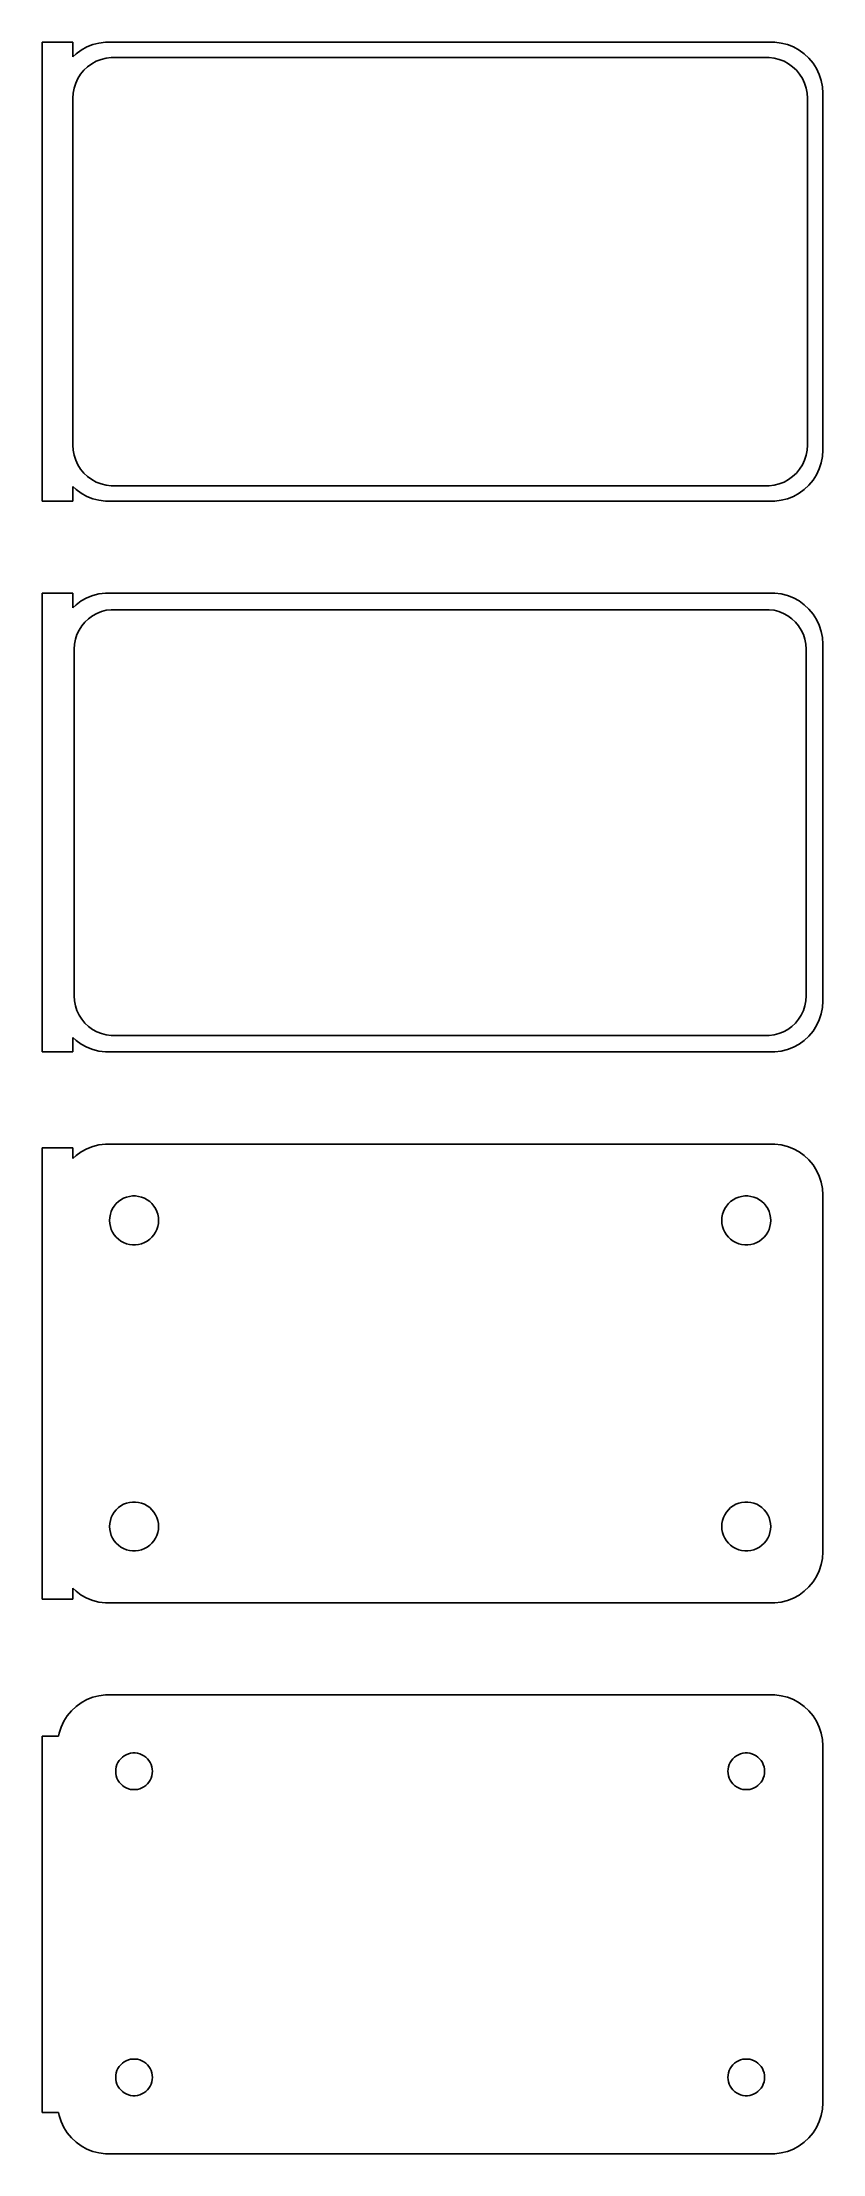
# Model space of a CAD drawing. Header units: metres. Extents: x -39 to 38, y 140 to 346.
import ezdxf

# ---------------------------------------------------------------- set-up
doc = ezdxf.new("R2010")
doc.units = ezdxf.units.M

msp = doc.modelspace()

# ---------------------------------------------------------------- linework, layer by layer
for p, q in [((-36, 346.49), (-39, 346.49)), ((-39, 346.49), (-39, 301.51)), ((-36, 345.059), (-36, 346.49)), ((-35.1791, 345.722), (-35.6871, 345.353)), ((-34.6289, 346.024), (-35.1791, 345.722)), ((-34.0451, 346.255), (-34.6289, 346.024)), ((-33.4369, 346.411), (-34.0451, 346.255)), ((-32.8139, 346.49), (-33.4369, 346.411)), ((32.8139, 346.49), (-32.8139, 346.49)), ((33.4369, 346.411), (32.8139, 346.49)), ((34.0451, 346.255), (33.4369, 346.411)), ((34.6289, 346.024), (34.0451, 346.255)), ((35.1791, 345.722), (34.6289, 346.024)), ((35.6871, 345.353), (35.1791, 345.722)), ((-35.6871, 345.353), (-36, 345.059)), ((-35.2361, 343.351), (-34.9159, 343.738)), ((-34.9159, 343.738), (-34.5497, 344.082)), ((-34.5497, 344.082), (-34.1433, 344.377)), ((-34.1433, 344.377), (-33.7031, 344.619)), ((-33.7031, 344.619), (-33.2361, 344.804)), ((-33.2361, 344.804), (-32.7495, 344.929)), ((-32.7495, 344.929), (-32.2512, 344.992)), ((-32.2512, 344.992), (32.2512, 344.992)), ((32.2512, 344.992), (32.7495, 344.929)), ((32.7495, 344.929), (33.2361, 344.804)), ((33.2361, 344.804), (33.7031, 344.619)), ((33.7031, 344.619), (34.1433, 344.377)), ((34.1433, 344.377), (34.5497, 344.082)), ((34.5497, 344.082), (34.9159, 343.738)), ((34.9159, 343.738), (35.2361, 343.351)), ((36.1448, 344.923), (35.6871, 345.353)), ((36.5451, 344.439), (36.1448, 344.923)), ((36.8815, 343.909), (36.5451, 344.439)), ((37.1489, 343.341), (36.8815, 343.909)), ((-35.9685, 341.501), (-35.8743, 341.995)), ((-35.8743, 341.995), (-35.7191, 342.472)), ((-35.7191, 342.472), (-35.5052, 342.927)), ((-35.5052, 342.927), (-35.2361, 343.351)), ((35.2361, 343.351), (35.5052, 342.927)), ((35.5052, 342.927), (35.7191, 342.472)), ((35.7191, 342.472), (35.8743, 341.995)), ((35.8743, 341.995), (35.9685, 341.501)), ((37.3429, 342.743), (37.1489, 343.341)), ((37.4606, 342.127), (37.3429, 342.743)), ((37.5, 341.5), (37.4606, 342.127)), ((-36, 341), (-35.9685, 341.501)), ((-36, 307), (-36, 341)), ((35.9685, 341.501), (36, 341)), ((36, 341), (36, 307)), ((37.5, 306.5), (37.5, 341.5)), ((-35.9685, 306.499), (-36, 307)), ((-35.8743, 306.005), (-35.9685, 306.499)), ((35.9685, 306.499), (35.8743, 306.005)), ((36, 307), (35.9685, 306.499)), ((37.4606, 305.873), (37.5, 306.5)), ((-35.7191, 305.528), (-35.8743, 306.005)), ((-35.5052, 305.073), (-35.7191, 305.528)), ((-35.2361, 304.649), (-35.5052, 305.073)), ((-34.9159, 304.262), (-35.2361, 304.649)), ((-34.5497, 303.918), (-34.9159, 304.262)), ((34.9159, 304.262), (34.5497, 303.918)), ((35.2361, 304.649), (34.9159, 304.262)), ((35.5052, 305.073), (35.2361, 304.649)), ((35.7191, 305.528), (35.5052, 305.073)), ((35.8743, 306.005), (35.7191, 305.528)), ((36.8815, 304.091), (37.1489, 304.659)), ((37.1489, 304.659), (37.3429, 305.257)), ((37.3429, 305.257), (37.4606, 305.873)), ((-36, 302.941), (-35.6871, 302.647)), ((-36, 301.51), (-36, 302.941)), ((-35.6871, 302.647), (-35.1791, 302.278)), ((-35.1791, 302.278), (-34.6289, 301.976)), ((-34.1433, 303.623), (-34.5497, 303.918)), ((-33.7031, 303.381), (-34.1433, 303.623)), ((-33.2361, 303.196), (-33.7031, 303.381)), ((-32.7495, 303.071), (-33.2361, 303.196)), ((-32.2512, 303.008), (-32.7495, 303.071)), ((32.2512, 303.008), (-32.2512, 303.008)), ((32.7495, 303.071), (32.2512, 303.008)), ((33.2361, 303.196), (32.7495, 303.071)), ((33.7031, 303.381), (33.2361, 303.196)), ((34.1433, 303.623), (33.7031, 303.381)), ((34.5497, 303.918), (34.1433, 303.623)), ((34.6289, 301.976), (35.1791, 302.278)), ((35.1791, 302.278), (35.6871, 302.647)), ((35.6871, 302.647), (36.1448, 303.077)), ((36.1448, 303.077), (36.5451, 303.561)), ((36.5451, 303.561), (36.8815, 304.091)), ((-39, 301.51), (-36, 301.51)), ((-34.6289, 301.976), (-34.0451, 301.745)), ((-34.0451, 301.745), (-33.4369, 301.589)), ((-33.4369, 301.589), (-32.8139, 301.51)), ((-32.8139, 301.51), (32.8139, 301.51)), ((32.8139, 301.51), (33.4369, 301.589)), ((33.4369, 301.589), (34.0451, 301.745)), ((34.0451, 301.745), (34.6289, 301.976)), ((-36, 292.49), (-39, 292.49)), ((-39, 292.49), (-39, 247.51)), ((-36, 291.059), (-36, 292.49)), ((-34.6289, 292.024), (-35.1791, 291.722)), ((-34.0451, 292.255), (-34.6289, 292.024)), ((-33.4369, 292.411), (-34.0451, 292.255)), ((-32.8139, 292.49), (-33.4369, 292.411)), ((32.8139, 292.49), (-32.8139, 292.49)), ((33.4369, 292.411), (32.8139, 292.49)), ((34.0451, 292.255), (33.4369, 292.411)), ((34.6289, 292.024), (34.0451, 292.255)), ((35.1791, 291.722), (34.6289, 292.024)), ((-35.6871, 291.353), (-36, 291.059)), ((-35.1791, 291.722), (-35.6871, 291.353)), ((-34.823, 289.651), (-34.4685, 289.984)), ((-34.4685, 289.984), (-34.0751, 290.27)), ((-34.0751, 290.27), (-33.6489, 290.504)), ((-33.6489, 290.504), (-33.1967, 290.683)), ((-33.1967, 290.683), (-32.7256, 290.804)), ((-32.7256, 290.804), (-32.2432, 290.865)), ((-32.2432, 290.865), (32.2432, 290.865)), ((32.2432, 290.865), (32.7256, 290.804)), ((32.7256, 290.804), (33.1967, 290.683)), ((33.1967, 290.683), (33.6489, 290.504)), ((33.6489, 290.504), (34.0751, 290.27)), ((34.0751, 290.27), (34.4685, 289.984)), ((34.4685, 289.984), (34.823, 289.651)), ((35.6871, 291.353), (35.1791, 291.722)), ((36.1448, 290.923), (35.6871, 291.353)), ((36.5451, 290.439), (36.1448, 290.923)), ((36.8815, 289.909), (36.5451, 290.439)), ((37.1489, 289.341), (36.8815, 289.909)), ((-35.8421, 287.485), (-35.751, 287.963)), ((-35.751, 287.963), (-35.6007, 288.426)), ((-35.6007, 288.426), (-35.3936, 288.866)), ((-35.3936, 288.866), (-35.133, 289.276)), ((-35.133, 289.276), (-34.823, 289.651)), ((34.823, 289.651), (35.133, 289.276)), ((35.133, 289.276), (35.3936, 288.866)), ((35.3936, 288.866), (35.6007, 288.426)), ((35.6007, 288.426), (35.751, 287.963)), ((35.751, 287.963), (35.8421, 287.485)), ((37.3429, 288.743), (37.1489, 289.341)), ((37.4606, 288.127), (37.3429, 288.743)), ((37.5, 287.5), (37.4606, 288.127)), ((-35.8726, 287), (-35.8421, 287.485)), ((-35.8726, 253), (-35.8726, 287)), ((35.8421, 287.485), (35.8726, 287)), ((35.8726, 287), (35.8726, 253)), ((37.5, 252.5), (37.5, 287.5)), ((-35.8421, 252.515), (-35.8726, 253)), ((35.8726, 253), (35.8421, 252.515)), ((-35.751, 252.037), (-35.8421, 252.515)), ((-35.6007, 251.574), (-35.751, 252.037)), ((-35.3936, 251.134), (-35.6007, 251.574)), ((-35.133, 250.724), (-35.3936, 251.134)), ((-34.823, 250.349), (-35.133, 250.724)), ((35.133, 250.724), (34.823, 250.349)), ((35.3936, 251.134), (35.133, 250.724)), ((35.6007, 251.574), (35.3936, 251.134)), ((35.751, 252.037), (35.6007, 251.574)), ((35.8421, 252.515), (35.751, 252.037)), ((36.8815, 250.091), (37.1489, 250.659)), ((37.1489, 250.659), (37.3429, 251.257)), ((37.3429, 251.257), (37.4606, 251.873)), ((37.4606, 251.873), (37.5, 252.5)), ((-36, 248.941), (-35.6871, 248.647)), ((-36, 247.51), (-36, 248.941)), ((-35.6871, 248.647), (-35.1791, 248.278)), ((-34.4685, 250.016), (-34.823, 250.349)), ((-34.0751, 249.73), (-34.4685, 250.016)), ((-33.6489, 249.496), (-34.0751, 249.73)), ((-33.1967, 249.317), (-33.6489, 249.496)), ((-32.7256, 249.196), (-33.1967, 249.317)), ((-32.2432, 249.135), (-32.7256, 249.196)), ((32.2432, 249.135), (-32.2432, 249.135)), ((32.7256, 249.196), (32.2432, 249.135)), ((33.1967, 249.317), (32.7256, 249.196)), ((33.6489, 249.496), (33.1967, 249.317)), ((34.0751, 249.73), (33.6489, 249.496)), ((34.4685, 250.016), (34.0751, 249.73)), ((34.823, 250.349), (34.4685, 250.016)), ((35.1791, 248.278), (35.6871, 248.647)), ((35.6871, 248.647), (36.1448, 249.077)), ((36.1448, 249.077), (36.5451, 249.561)), ((36.5451, 249.561), (36.8815, 250.091)), ((-39, 247.51), (-36, 247.51)), ((-35.1791, 248.278), (-34.6289, 247.976)), ((-34.6289, 247.976), (-34.0451, 247.745)), ((-34.0451, 247.745), (-33.4369, 247.589)), ((-33.4369, 247.589), (-32.8139, 247.51)), ((-32.8139, 247.51), (32.8139, 247.51)), ((32.8139, 247.51), (33.4369, 247.589)), ((33.4369, 247.589), (34.0451, 247.745)), ((34.0451, 247.745), (34.6289, 247.976)), ((34.6289, 247.976), (35.1791, 248.278)), ((-36, 238.115), (-39, 238.115)), ((-39, 238.115), (-39, 193.885)), ((-36, 237.059), (-36, 238.115)), ((-34.0451, 238.255), (-34.6289, 238.024)), ((-33.4369, 238.411), (-34.0451, 238.255)), ((-32.8139, 238.49), (-33.4369, 238.411)), ((32.8139, 238.49), (-32.8139, 238.49)), ((33.4369, 238.411), (32.8139, 238.49)), ((34.0451, 238.255), (33.4369, 238.411)), ((34.6289, 238.024), (34.0451, 238.255)), ((-35.6871, 237.353), (-36, 237.059)), ((-35.1791, 237.722), (-35.6871, 237.353)), ((-34.6289, 238.024), (-35.1791, 237.722)), ((35.1791, 237.722), (34.6289, 238.024)), ((35.6871, 237.353), (35.1791, 237.722)), ((36.1448, 236.923), (35.6871, 237.353)), ((36.5451, 236.439), (36.1448, 236.923)), ((36.8815, 235.909), (36.5451, 236.439)), ((37.1489, 235.341), (36.8815, 235.909)), ((37.3429, 234.743), (37.1489, 235.341)), ((37.4606, 234.127), (37.3429, 234.743)), ((37.5, 233.5), (37.4606, 234.127)), ((-32.3246, 231.597), (-32.2315, 231.883)), ((-32.2315, 231.883), (-32.1031, 232.156)), ((-32.1031, 232.156), (-31.9416, 232.411)), ((-31.9416, 232.411), (-31.7495, 232.643)), ((-31.7495, 232.643), (-31.5298, 232.849)), ((-31.5298, 232.849), (-31.286, 233.026)), ((-31.286, 233.026), (-31.0219, 233.172)), ((-31.0219, 233.172), (-30.7416, 233.283)), ((-30.7416, 233.283), (-30.4497, 233.357)), ((-30.4497, 233.357), (-30.1507, 233.395)), ((-30.1507, 233.395), (-29.8493, 233.395)), ((-29.8493, 233.395), (-29.5503, 233.357)), ((-29.5503, 233.357), (-29.2583, 233.283)), ((-29.2583, 233.283), (-28.9781, 233.172)), ((-28.9781, 233.172), (-28.714, 233.026)), ((-28.714, 233.026), (-28.4702, 232.849)), ((-28.4702, 232.849), (-28.2505, 232.643)), ((-28.2505, 232.643), (-28.0583, 232.411)), ((-28.0583, 232.411), (-27.8969, 232.156)), ((-27.8969, 232.156), (-27.7685, 231.883)), ((-27.7685, 231.883), (-27.6754, 231.597)), ((27.6754, 231.597), (27.7685, 231.883)), ((27.7685, 231.883), (27.8969, 232.156)), ((27.8969, 232.156), (28.0583, 232.411)), ((28.0583, 232.411), (28.2505, 232.643)), ((28.2505, 232.643), (28.4702, 232.849)), ((28.4702, 232.849), (28.714, 233.026)), ((28.714, 233.026), (28.9781, 233.172)), ((28.9781, 233.172), (29.2583, 233.283)), ((29.2583, 233.283), (29.5503, 233.357)), ((29.5503, 233.357), (29.8493, 233.395)), ((29.8493, 233.395), (30.1507, 233.395)), ((30.1507, 233.395), (30.4497, 233.357)), ((30.4497, 233.357), (30.7416, 233.283)), ((30.7416, 233.283), (31.0219, 233.172)), ((31.0219, 233.172), (31.286, 233.026)), ((31.286, 233.026), (31.5298, 232.849)), ((31.5298, 232.849), (31.7495, 232.643)), ((31.7495, 232.643), (31.9416, 232.411)), ((31.9416, 232.411), (32.1031, 232.156)), ((32.1031, 232.156), (32.2315, 231.883)), ((32.2315, 231.883), (32.3246, 231.597)), ((37.5, 198.5), (37.5, 233.5)), ((-32.4, 231), (-32.3811, 231.301)), ((-32.3811, 230.699), (-32.4, 231)), ((-32.3811, 231.301), (-32.3246, 231.597)), ((-32.3246, 230.403), (-32.3811, 230.699)), ((-32.2315, 230.117), (-32.3246, 230.403)), ((-32.1031, 229.844), (-32.2315, 230.117)), ((-31.9416, 229.589), (-32.1031, 229.844)), ((-27.8969, 229.844), (-28.0583, 229.589)), ((-27.7685, 230.117), (-27.8969, 229.844)), ((-27.6754, 230.403), (-27.7685, 230.117)), ((-27.6754, 231.597), (-27.6189, 231.301)), ((-27.6189, 230.699), (-27.6754, 230.403)), ((-27.6189, 231.301), (-27.6, 231)), ((-27.6, 231), (-27.6189, 230.699)), ((27.6, 231), (27.6189, 231.301)), ((27.6189, 230.699), (27.6, 231)), ((27.6189, 231.301), (27.6754, 231.597)), ((27.6754, 230.403), (27.6189, 230.699)), ((27.7685, 230.117), (27.6754, 230.403)), ((27.8969, 229.844), (27.7685, 230.117)), ((28.0583, 229.589), (27.8969, 229.844)), ((32.1031, 229.844), (31.9416, 229.589)), ((32.2315, 230.117), (32.1031, 229.844)), ((32.3246, 230.403), (32.2315, 230.117)), ((32.3246, 231.597), (32.3811, 231.301)), ((32.3811, 230.699), (32.3246, 230.403)), ((32.3811, 231.301), (32.4, 231)), ((32.4, 231), (32.3811, 230.699)), ((-31.7495, 229.357), (-31.9416, 229.589)), ((-31.5298, 229.151), (-31.7495, 229.357)), ((-31.286, 228.974), (-31.5298, 229.151)), ((-31.0219, 228.828), (-31.286, 228.974)), ((-30.7416, 228.717), (-31.0219, 228.828)), ((-30.4497, 228.643), (-30.7416, 228.717)), ((-30.1507, 228.605), (-30.4497, 228.643)), ((-29.8493, 228.605), (-30.1507, 228.605)), ((-29.5503, 228.643), (-29.8493, 228.605)), ((-29.2583, 228.717), (-29.5503, 228.643)), ((-28.9781, 228.828), (-29.2583, 228.717)), ((-28.714, 228.974), (-28.9781, 228.828)), ((-28.4702, 229.151), (-28.714, 228.974)), ((-28.2505, 229.357), (-28.4702, 229.151)), ((-28.0583, 229.589), (-28.2505, 229.357)), ((28.2505, 229.357), (28.0583, 229.589)), ((28.4702, 229.151), (28.2505, 229.357)), ((28.714, 228.974), (28.4702, 229.151)), ((28.9781, 228.828), (28.714, 228.974)), ((29.2583, 228.717), (28.9781, 228.828)), ((29.5503, 228.643), (29.2583, 228.717)), ((29.8493, 228.605), (29.5503, 228.643)), ((30.1507, 228.605), (29.8493, 228.605)), ((30.4497, 228.643), (30.1507, 228.605)), ((30.7416, 228.717), (30.4497, 228.643)), ((31.0219, 228.828), (30.7416, 228.717)), ((31.286, 228.974), (31.0219, 228.828)), ((31.5298, 229.151), (31.286, 228.974)), ((31.7495, 229.357), (31.5298, 229.151)), ((31.9416, 229.589), (31.7495, 229.357)), ((-31.7495, 202.643), (-31.5298, 202.849)), ((-31.5298, 202.849), (-31.286, 203.026)), ((-31.286, 203.026), (-31.0219, 203.172)), ((-31.0219, 203.172), (-30.7416, 203.283)), ((-30.7416, 203.283), (-30.4497, 203.357)), ((-30.4497, 203.357), (-30.1507, 203.395)), ((-30.1507, 203.395), (-29.8493, 203.395)), ((-29.8493, 203.395), (-29.5503, 203.357)), ((-29.5503, 203.357), (-29.2583, 203.283)), ((-29.2583, 203.283), (-28.9781, 203.172)), ((-28.9781, 203.172), (-28.714, 203.026)), ((-28.714, 203.026), (-28.4702, 202.849)), ((-28.4702, 202.849), (-28.2505, 202.643)), ((28.2505, 202.643), (28.4702, 202.849)), ((28.4702, 202.849), (28.714, 203.026)), ((28.714, 203.026), (28.9781, 203.172)), ((28.9781, 203.172), (29.2583, 203.283)), ((29.2583, 203.283), (29.5503, 203.357)), ((29.5503, 203.357), (29.8493, 203.395)), ((29.8493, 203.395), (30.1507, 203.395)), ((30.1507, 203.395), (30.4497, 203.357)), ((30.4497, 203.357), (30.7416, 203.283)), ((30.7416, 203.283), (31.0219, 203.172)), ((31.0219, 203.172), (31.286, 203.026)), ((31.286, 203.026), (31.5298, 202.849)), ((31.5298, 202.849), (31.7495, 202.643)), ((-32.4, 201), (-32.3811, 201.301)), ((-32.3811, 200.699), (-32.4, 201)), ((-32.3811, 201.301), (-32.3246, 201.597)), ((-32.3246, 201.597), (-32.2315, 201.883)), ((-32.2315, 201.883), (-32.1031, 202.156)), ((-32.1031, 202.156), (-31.9416, 202.411)), ((-31.9416, 202.411), (-31.7495, 202.643)), ((-28.2505, 202.643), (-28.0583, 202.411)), ((-28.0583, 202.411), (-27.8969, 202.156)), ((-27.8969, 202.156), (-27.7685, 201.883)), ((-27.7685, 201.883), (-27.6754, 201.597)), ((-27.6754, 201.597), (-27.6189, 201.301)), ((-27.6189, 201.301), (-27.6, 201)), ((-27.6, 201), (-27.6189, 200.699)), ((27.6, 201), (27.6189, 201.301)), ((27.6189, 200.699), (27.6, 201)), ((27.6189, 201.301), (27.6754, 201.597)), ((27.6754, 201.597), (27.7685, 201.883)), ((27.7685, 201.883), (27.8969, 202.156)), ((27.8969, 202.156), (28.0583, 202.411)), ((28.0583, 202.411), (28.2505, 202.643)), ((31.7495, 202.643), (31.9416, 202.411)), ((31.9416, 202.411), (32.1031, 202.156)), ((32.1031, 202.156), (32.2315, 201.883)), ((32.2315, 201.883), (32.3246, 201.597)), ((32.3246, 201.597), (32.3811, 201.301)), ((32.3811, 201.301), (32.4, 201)), ((32.4, 201), (32.3811, 200.699)), ((-32.3246, 200.403), (-32.3811, 200.699)), ((-32.2315, 200.117), (-32.3246, 200.403)), ((-32.1031, 199.844), (-32.2315, 200.117)), ((-31.9416, 199.589), (-32.1031, 199.844)), ((-31.7495, 199.357), (-31.9416, 199.589)), ((-31.5298, 199.151), (-31.7495, 199.357)), ((-31.286, 198.974), (-31.5298, 199.151)), ((-31.0219, 198.828), (-31.286, 198.974)), ((-30.7416, 198.717), (-31.0219, 198.828)), ((-30.4497, 198.643), (-30.7416, 198.717)), ((-29.2583, 198.717), (-29.5503, 198.643)), ((-28.9781, 198.828), (-29.2583, 198.717)), ((-28.714, 198.974), (-28.9781, 198.828)), ((-28.4702, 199.151), (-28.714, 198.974)), ((-28.2505, 199.357), (-28.4702, 199.151)), ((-28.0583, 199.589), (-28.2505, 199.357)), ((-27.8969, 199.844), (-28.0583, 199.589)), ((-27.7685, 200.117), (-27.8969, 199.844)), ((-27.6754, 200.403), (-27.7685, 200.117)), ((-27.6189, 200.699), (-27.6754, 200.403)), ((27.6754, 200.403), (27.6189, 200.699)), ((27.7685, 200.117), (27.6754, 200.403)), ((27.8969, 199.844), (27.7685, 200.117)), ((28.0583, 199.589), (27.8969, 199.844)), ((28.2505, 199.357), (28.0583, 199.589)), ((28.4702, 199.151), (28.2505, 199.357)), ((28.714, 198.974), (28.4702, 199.151)), ((28.9781, 198.828), (28.714, 198.974)), ((29.2583, 198.717), (28.9781, 198.828)), ((29.5503, 198.643), (29.2583, 198.717)), ((30.7416, 198.717), (30.4497, 198.643)), ((31.0219, 198.828), (30.7416, 198.717)), ((31.286, 198.974), (31.0219, 198.828)), ((31.5298, 199.151), (31.286, 198.974)), ((31.7495, 199.357), (31.5298, 199.151)), ((31.9416, 199.589), (31.7495, 199.357)), ((32.1031, 199.844), (31.9416, 199.589)), ((32.2315, 200.117), (32.1031, 199.844)), ((32.3246, 200.403), (32.2315, 200.117)), ((32.3811, 200.699), (32.3246, 200.403)), ((-30.1507, 198.605), (-30.4497, 198.643)), ((-29.8493, 198.605), (-30.1507, 198.605)), ((-29.5503, 198.643), (-29.8493, 198.605)), ((29.8493, 198.605), (29.5503, 198.643)), ((30.1507, 198.605), (29.8493, 198.605)), ((30.4497, 198.643), (30.1507, 198.605)), ((36.8815, 196.091), (37.1489, 196.659)), ((37.1489, 196.659), (37.3429, 197.257)), ((37.3429, 197.257), (37.4606, 197.873)), ((37.4606, 197.873), (37.5, 198.5)), ((-36, 193.885), (-36, 194.941)), ((-36, 194.941), (-35.6871, 194.647)), ((-35.6871, 194.647), (-35.1791, 194.278)), ((35.1791, 194.278), (35.6871, 194.647)), ((35.6871, 194.647), (36.1448, 195.077)), ((36.1448, 195.077), (36.5451, 195.561)), ((36.5451, 195.561), (36.8815, 196.091)), ((-39, 193.885), (-36, 193.885)), ((-35.1791, 194.278), (-34.6289, 193.976)), ((-34.6289, 193.976), (-34.0451, 193.745)), ((-34.0451, 193.745), (-33.4369, 193.589)), ((-33.4369, 193.589), (-32.8139, 193.51)), ((-32.8139, 193.51), (32.8139, 193.51)), ((32.8139, 193.51), (33.4369, 193.589)), ((33.4369, 193.589), (34.0451, 193.745)), ((34.0451, 193.745), (34.6289, 193.976)), ((34.6289, 193.976), (35.1791, 194.278)), ((-34.0451, 184.255), (-34.6289, 184.024)), ((-33.4369, 184.411), (-34.0451, 184.255)), ((-32.8139, 184.49), (-33.4369, 184.411)), ((32.8139, 184.49), (-32.8139, 184.49)), ((33.4369, 184.411), (32.8139, 184.49)), ((34.0451, 184.255), (33.4369, 184.411)), ((34.6289, 184.024), (34.0451, 184.255)), ((-36.5451, 182.439), (-36.8815, 181.909)), ((-36.1448, 182.923), (-36.5451, 182.439)), ((-35.6871, 183.353), (-36.1448, 182.923)), ((-35.1791, 183.722), (-35.6871, 183.353)), ((-34.6289, 184.024), (-35.1791, 183.722)), ((35.1791, 183.722), (34.6289, 184.024)), ((35.6871, 183.353), (35.1791, 183.722)), ((36.1448, 182.923), (35.6871, 183.353)), ((36.5451, 182.439), (36.1448, 182.923)), ((36.8815, 181.909), (36.5451, 182.439)), ((-37.4, 180.444), (-39, 180.444)), ((-39, 180.444), (-39, 143.556)), ((-37.3429, 180.743), (-37.4, 180.444)), ((-37.1489, 181.341), (-37.3429, 180.743)), ((-36.8815, 181.909), (-37.1489, 181.341)), ((37.1489, 181.341), (36.8815, 181.909)), ((37.3429, 180.743), (37.1489, 181.341)), ((37.4606, 180.127), (37.3429, 180.743)), ((37.5, 179.5), (37.4606, 180.127)), ((-31.5773, 177.867), (-31.4562, 178.058)), ((-31.4562, 178.058), (-31.3121, 178.232)), ((-31.3121, 178.232), (-31.1474, 178.387)), ((-31.1474, 178.387), (-30.9645, 178.52)), ((-30.9645, 178.52), (-30.7664, 178.629)), ((-30.7664, 178.629), (-30.5562, 178.712)), ((-30.5562, 178.712), (-30.3373, 178.768)), ((-30.3373, 178.768), (-30.113, 178.796)), ((-30.113, 178.796), (-29.887, 178.796)), ((-29.887, 178.796), (-29.6627, 178.768)), ((-29.6627, 178.768), (-29.4438, 178.712)), ((-29.4438, 178.712), (-29.2336, 178.629)), ((-29.2336, 178.629), (-29.0355, 178.52)), ((-29.0355, 178.52), (-28.8526, 178.387)), ((-28.8526, 178.387), (-28.6879, 178.232)), ((-28.6879, 178.232), (-28.5438, 178.058)), ((-28.5438, 178.058), (-28.4226, 177.867)), ((28.4226, 177.867), (28.5438, 178.058)), ((28.5438, 178.058), (28.6879, 178.232)), ((28.6879, 178.232), (28.8526, 178.387)), ((28.8526, 178.387), (29.0355, 178.52)), ((29.0355, 178.52), (29.2336, 178.629)), ((29.2336, 178.629), (29.4438, 178.712)), ((29.4438, 178.712), (29.6627, 178.768)), ((29.6627, 178.768), (29.887, 178.796)), ((29.887, 178.796), (30.113, 178.796)), ((30.113, 178.796), (30.3373, 178.768)), ((30.3373, 178.768), (30.5562, 178.712)), ((30.5562, 178.712), (30.7664, 178.629)), ((30.7664, 178.629), (30.9645, 178.52)), ((30.9645, 178.52), (31.1474, 178.387)), ((31.1474, 178.387), (31.3121, 178.232)), ((31.3121, 178.232), (31.4562, 178.058)), ((31.4562, 178.058), (31.5773, 177.867)), ((37.5, 144.5), (37.5, 179.5)), ((-31.8, 177), (-31.7858, 177.226)), ((-31.7858, 176.774), (-31.8, 177)), ((-31.7858, 177.226), (-31.7434, 177.448)), ((-31.7434, 176.552), (-31.7858, 176.774)), ((-31.7434, 177.448), (-31.6736, 177.663)), ((-31.6736, 176.337), (-31.7434, 176.552)), ((-31.6736, 177.663), (-31.5773, 177.867)), ((-31.5773, 176.133), (-31.6736, 176.337)), ((-31.4562, 175.942), (-31.5773, 176.133)), ((-31.3121, 175.768), (-31.4562, 175.942)), ((-28.5438, 175.942), (-28.6879, 175.768)), ((-28.4226, 176.133), (-28.5438, 175.942)), ((-28.4226, 177.867), (-28.3264, 177.663)), ((-28.3264, 176.337), (-28.4226, 176.133)), ((-28.3264, 177.663), (-28.2565, 177.448)), ((-28.2565, 176.552), (-28.3264, 176.337)), ((-28.2565, 177.448), (-28.2142, 177.226)), ((-28.2142, 176.774), (-28.2565, 176.552)), ((-28.2142, 177.226), (-28.2, 177)), ((-28.2, 177), (-28.2142, 176.774)), ((28.2, 177), (28.2142, 177.226)), ((28.2142, 176.774), (28.2, 177)), ((28.2142, 177.226), (28.2565, 177.448)), ((28.2565, 176.552), (28.2142, 176.774)), ((28.2565, 177.448), (28.3264, 177.663)), ((28.3264, 176.337), (28.2565, 176.552)), ((28.3264, 177.663), (28.4226, 177.867)), ((28.4226, 176.133), (28.3264, 176.337)), ((28.5438, 175.942), (28.4226, 176.133)), ((28.6879, 175.768), (28.5438, 175.942)), ((31.4562, 175.942), (31.3121, 175.768)), ((31.5773, 176.133), (31.4562, 175.942)), ((31.5773, 177.867), (31.6736, 177.663)), ((31.6736, 176.337), (31.5773, 176.133)), ((31.6736, 177.663), (31.7434, 177.448)), ((31.7434, 176.552), (31.6736, 176.337)), ((31.7434, 177.448), (31.7858, 177.226)), ((31.7858, 176.774), (31.7434, 176.552)), ((31.7858, 177.226), (31.8, 177)), ((31.8, 177), (31.7858, 176.774)), ((-31.1474, 175.613), (-31.3121, 175.768)), ((-30.9645, 175.48), (-31.1474, 175.613)), ((-30.7664, 175.371), (-30.9645, 175.48)), ((-30.5562, 175.288), (-30.7664, 175.371)), ((-30.3373, 175.232), (-30.5562, 175.288)), ((-30.113, 175.204), (-30.3373, 175.232)), ((-29.887, 175.204), (-30.113, 175.204)), ((-29.6627, 175.232), (-29.887, 175.204)), ((-29.4438, 175.288), (-29.6627, 175.232)), ((-29.2336, 175.371), (-29.4438, 175.288)), ((-29.0355, 175.48), (-29.2336, 175.371)), ((-28.8526, 175.613), (-29.0355, 175.48)), ((-28.6879, 175.768), (-28.8526, 175.613)), ((28.8526, 175.613), (28.6879, 175.768)), ((29.0355, 175.48), (28.8526, 175.613)), ((29.2336, 175.371), (29.0355, 175.48)), ((29.4438, 175.288), (29.2336, 175.371)), ((29.6627, 175.232), (29.4438, 175.288)), ((29.887, 175.204), (29.6627, 175.232)), ((30.113, 175.204), (29.887, 175.204)), ((30.3373, 175.232), (30.113, 175.204)), ((30.5562, 175.288), (30.3373, 175.232)), ((30.7664, 175.371), (30.5562, 175.288)), ((30.9645, 175.48), (30.7664, 175.371)), ((31.1474, 175.613), (30.9645, 175.48)), ((31.3121, 175.768), (31.1474, 175.613)), ((-31.8, 147), (-31.7858, 147.226)), ((-31.7858, 146.774), (-31.8, 147)), ((-31.7858, 147.226), (-31.7434, 147.448)), ((-31.7434, 147.448), (-31.6736, 147.663)), ((-31.6736, 147.663), (-31.5773, 147.867)), ((-31.5773, 147.867), (-31.4562, 148.058)), ((-31.4562, 148.058), (-31.3121, 148.232)), ((-31.3121, 148.232), (-31.1474, 148.387)), ((-31.1474, 148.387), (-30.9645, 148.52)), ((-30.9645, 148.52), (-30.7664, 148.629)), ((-30.7664, 148.629), (-30.5562, 148.712)), ((-30.5562, 148.712), (-30.3373, 148.768)), ((-30.3373, 148.768), (-30.113, 148.796)), ((-30.113, 148.796), (-29.887, 148.796)), ((-29.887, 148.796), (-29.6627, 148.768)), ((-29.6627, 148.768), (-29.4438, 148.712)), ((-29.4438, 148.712), (-29.2336, 148.629)), ((-29.2336, 148.629), (-29.0355, 148.52)), ((-29.0355, 148.52), (-28.8526, 148.387)), ((-28.8526, 148.387), (-28.6879, 148.232)), ((-28.6879, 148.232), (-28.5438, 148.058)), ((-28.5438, 148.058), (-28.4226, 147.867)), ((-28.4226, 147.867), (-28.3264, 147.663)), ((-28.3264, 147.663), (-28.2565, 147.448)), ((-28.2565, 147.448), (-28.2142, 147.226)), ((-28.2142, 147.226), (-28.2, 147)), ((-28.2, 147), (-28.2142, 146.774)), ((28.2, 147), (28.2142, 147.226)), ((28.2142, 146.774), (28.2, 147)), ((28.2142, 147.226), (28.2565, 147.448)), ((28.2565, 147.448), (28.3264, 147.663)), ((28.3264, 147.663), (28.4226, 147.867)), ((28.4226, 147.867), (28.5438, 148.058)), ((28.5438, 148.058), (28.6879, 148.232)), ((28.6879, 148.232), (28.8526, 148.387)), ((28.8526, 148.387), (29.0355, 148.52)), ((29.0355, 148.52), (29.2336, 148.629)), ((29.2336, 148.629), (29.4438, 148.712)), ((29.4438, 148.712), (29.6627, 148.768)), ((29.6627, 148.768), (29.887, 148.796)), ((29.887, 148.796), (30.113, 148.796)), ((30.113, 148.796), (30.3373, 148.768)), ((30.3373, 148.768), (30.5562, 148.712)), ((30.5562, 148.712), (30.7664, 148.629)), ((30.7664, 148.629), (30.9645, 148.52)), ((30.9645, 148.52), (31.1474, 148.387)), ((31.1474, 148.387), (31.3121, 148.232)), ((31.3121, 148.232), (31.4562, 148.058)), ((31.4562, 148.058), (31.5773, 147.867)), ((31.5773, 147.867), (31.6736, 147.663)), ((31.6736, 147.663), (31.7434, 147.448)), ((31.7434, 147.448), (31.7858, 147.226)), ((31.7858, 147.226), (31.8, 147)), ((31.8, 147), (31.7858, 146.774)), ((-31.7434, 146.552), (-31.7858, 146.774)), ((-31.6736, 146.337), (-31.7434, 146.552)), ((-31.5773, 146.133), (-31.6736, 146.337)), ((-31.4562, 145.942), (-31.5773, 146.133)), ((-31.3121, 145.768), (-31.4562, 145.942)), ((-31.1474, 145.613), (-31.3121, 145.768)), ((-30.9645, 145.48), (-31.1474, 145.613)), ((-30.7664, 145.371), (-30.9645, 145.48)), ((-30.5562, 145.288), (-30.7664, 145.371)), ((-30.3373, 145.232), (-30.5562, 145.288)), ((-30.113, 145.204), (-30.3373, 145.232)), ((-29.887, 145.204), (-30.113, 145.204)), ((-29.6627, 145.232), (-29.887, 145.204)), ((-29.4438, 145.288), (-29.6627, 145.232)), ((-29.2336, 145.371), (-29.4438, 145.288)), ((-29.0355, 145.48), (-29.2336, 145.371)), ((-28.8526, 145.613), (-29.0355, 145.48)), ((-28.6879, 145.768), (-28.8526, 145.613)), ((-28.5438, 145.942), (-28.6879, 145.768)), ((-28.4226, 146.133), (-28.5438, 145.942)), ((-28.3264, 146.337), (-28.4226, 146.133)), ((-28.2565, 146.552), (-28.3264, 146.337)), ((-28.2142, 146.774), (-28.2565, 146.552)), ((28.2565, 146.552), (28.2142, 146.774)), ((28.3264, 146.337), (28.2565, 146.552)), ((28.4226, 146.133), (28.3264, 146.337)), ((28.5438, 145.942), (28.4226, 146.133)), ((28.6879, 145.768), (28.5438, 145.942)), ((28.8526, 145.613), (28.6879, 145.768)), ((29.0355, 145.48), (28.8526, 145.613)), ((29.2336, 145.371), (29.0355, 145.48)), ((29.4438, 145.288), (29.2336, 145.371)), ((29.6627, 145.232), (29.4438, 145.288)), ((29.887, 145.204), (29.6627, 145.232)), ((30.113, 145.204), (29.887, 145.204)), ((30.3373, 145.232), (30.113, 145.204)), ((30.5562, 145.288), (30.3373, 145.232)), ((30.7664, 145.371), (30.5562, 145.288)), ((30.9645, 145.48), (30.7664, 145.371)), ((31.1474, 145.613), (30.9645, 145.48)), ((31.3121, 145.768), (31.1474, 145.613)), ((31.4562, 145.942), (31.3121, 145.768)), ((31.5773, 146.133), (31.4562, 145.942)), ((31.6736, 146.337), (31.5773, 146.133)), ((31.7434, 146.552), (31.6736, 146.337)), ((31.7858, 146.774), (31.7434, 146.552)), ((-39, 143.556), (-37.4, 143.556)), ((-37.4, 143.556), (-37.3429, 143.257)), ((-37.3429, 143.257), (-37.1489, 142.659)), ((37.1489, 142.659), (37.3429, 143.257)), ((37.3429, 143.257), (37.4606, 143.873)), ((37.4606, 143.873), (37.5, 144.5)), ((-37.1489, 142.659), (-36.8815, 142.091)), ((-36.8815, 142.091), (-36.5451, 141.561)), ((-36.5451, 141.561), (-36.1448, 141.077)), ((-36.1448, 141.077), (-35.6871, 140.647)), ((35.6871, 140.647), (36.1448, 141.077)), ((36.1448, 141.077), (36.5451, 141.561)), ((36.5451, 141.561), (36.8815, 142.091)), ((36.8815, 142.091), (37.1489, 142.659)), ((-35.6871, 140.647), (-35.1791, 140.278)), ((-35.1791, 140.278), (-34.6289, 139.976)), ((-34.6289, 139.976), (-34.0451, 139.745)), ((-34.0451, 139.745), (-33.4369, 139.589)), ((-33.4369, 139.589), (-32.8139, 139.51)), ((-32.8139, 139.51), (32.8139, 139.51)), ((32.8139, 139.51), (33.4369, 139.589)), ((33.4369, 139.589), (34.0451, 139.745)), ((34.0451, 139.745), (34.6289, 139.976)), ((34.6289, 139.976), (35.1791, 140.278)), ((35.1791, 140.278), (35.6871, 140.647))]:
    msp.add_line(p, q)

doc.saveas('drawing.dxf')
